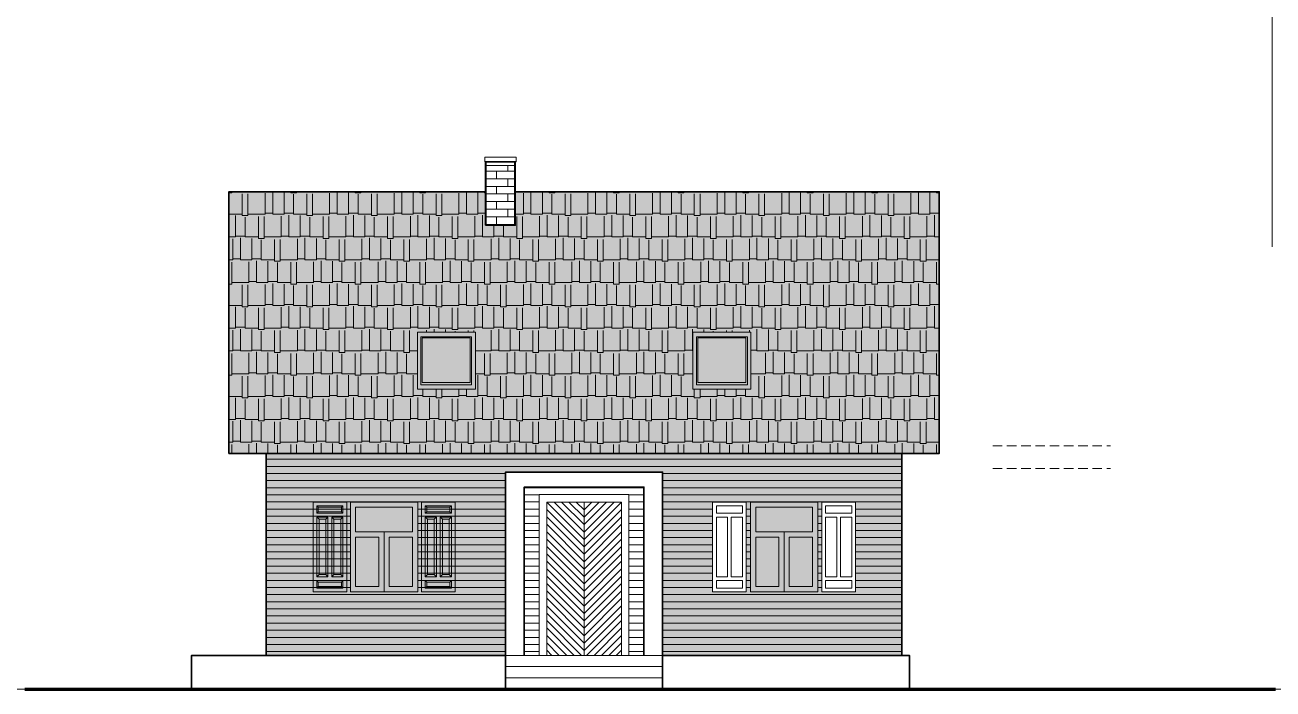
# Model space of a CAD drawing. Header units: millimetres. Extents: x -2481 to 9238, y -476 to 10647.
# Drawn here: x 727 to 2396, y 2626 to 3514 of the extents above; entities that cross this region are included whole.
import ezdxf

# ---------------------------------------------------------------- set-up
doc = ezdxf.new("R2010")
doc.units = ezdxf.units.MM
doc.linetypes.add('DASHED', pattern=[19.05, 12.7, -6.35])
for name, color, linetype, lineweight in [('A-ELEWACJA CIENKA', 11, 'Continuous', 13), ('A-meble', 254, 'Continuous', 5), ('A-pod', 6, 'DASHED', 15), ('A-RYS ELEWACJI', 30, 'Continuous', 35), ('A-wykończenie', 4, 'Continuous', 5), ('B-DACHÓWKA', 250, 'Continuous', 0), ('B-materiały', 9, 'Continuous', 0), ('B-STOLARKA OKIENNA', 32, 'Continuous', 0), ('B-SZKŁO', 153, 'Continuous', 0)]:
    doc.layers.add(name, color=color, linetype=linetype, lineweight=lineweight)
doc.layers.add('B-BIAŁY ELEM', color=7, linetype='Continuous', lineweight=0, true_color=0xf0f0f0)
doc.layers.add('new drewno jasne', color=7, linetype='Continuous', lineweight=0, true_color=0xc0802e)
doc.layers.add('bowe drewno', color=7, linetype='Continuous', true_color=0x51432a)

# ---------------------------------------------------------------- blocks, each defined once
blk = doc.blocks.new('A$C1C2F64EE')
at = {"layer": 'A-ELEWACJA CIENKA', "true_color": 0xdcad6f, "transparency": 33554602}
h = blk.add_hatch(color=43, dxfattribs=at)
h.dxf.hatch_style = 1
h.paths.add_polyline_path([(5, -15), (40, -15), (40, -5), (5, -5)])
h = blk.add_hatch(color=43, dxfattribs=at)
h.dxf.hatch_style = 1
h.paths.add_polyline_path([(5, -20), (20, -20), (20, -100), (5, -100)])
h = blk.add_hatch(color=43, dxfattribs=at)
h.dxf.hatch_style = 1
h.paths.add_polyline_path([(25, -20), (40, -20), (40, -100), (25, -100)])
h = blk.add_hatch(color=43, dxfattribs=at)
h.dxf.hatch_style = 1
h.paths.add_polyline_path([(5, -115), (40, -115), (40, -105), (5, -105)])
at = {"layer": 'new drewno jasne', "transparency": 33554648}
h = blk.add_hatch(color=256, dxfattribs=at)
h.dxf.hatch_style = 1
h.paths.add_polyline_path([(0, -120), (45, -120), (45, 0), (0, 0)])
at = {"layer": 'A-ELEWACJA CIENKA'}
blk.add_lwpolyline([(0, -120), (45, -120), (45, 0), (0, 0)], close=True, dxfattribs=at)
at = {"layer": 'B-materiały'}
for p, q in [((7, -7), (5, -5)), ((5, -15), (7, -13)), ((38, -7), (40, -5)), ((38, -13), (40, -15)), ((5, -20), (8, -23)), ((17, -23), (20, -20)), ((25, -20), (28, -23)), ((37, -23), (40, -20)), ((5, -100), (8, -97)), ((17, -97), (20, -100)), ((25, -100), (28, -97)), ((37, -97), (40, -100)), ((7, -107), (5, -105)), ((5, -115), (7, -113)), ((38, -107), (40, -105)), ((38, -113), (40, -115))]:
    blk.add_line(p, q, dxfattribs=at)
for points in [[(5, -15), (40, -15), (40, -5), (5, -5)], [(7, -13), (38, -13), (38, -7), (7, -7)], [(5, -20), (20, -20), (20, -100), (5, -100)], [(8, -23), (17, -23), (17, -97), (8, -97)], [(40, -100), (25, -100), (25, -20), (40, -20)], [(25, -20), (40, -20), (40, -100), (25, -100)], [(37, -97), (28, -97), (28, -23), (37, -23)], [(28, -23), (37, -23), (37, -97), (28, -97)], [(5, -105), (40, -105), (40, -115), (5, -115)], [(7, -113), (38, -113), (38, -107), (7, -107)]]:
    blk.add_lwpolyline(points, close=True, dxfattribs=at)

msp = doc.modelspace()

# ---------------------------------------------------------------- hatches: boundary and pattern name
at = {"layer": 'A-ELEWACJA CIENKA', "lineweight": 9}
h = msp.add_hatch(dxfattribs=at)
h.set_pattern_fill('AR-BRSTD', color=256, scale=0.15)
h.set_pattern_definition([(0, (2637.356, 5422.27), (0, 10.16127), []), (90, (2637.356, 5422.27), (-15.24, 10.16127), [10.16127, -10.16127])])
h.paths.add_polyline_path([(1381.5, 3326.49), (1343.5, 3326.49), (1343.5, 3247.77), (1382.4, 3246.63)])
at = {"layer": 'A-ELEWACJA CIENKA'}
h = msp.add_hatch(dxfattribs=at)
h.set_pattern_fill('AR-RSHKE', color=256, scale=0.1)
h.paths.add_polyline_path([(1949.4, 2941.45), (1949.4, 3291.45), (1382.4, 3291.45), (1382.4, 3246.63), (1342.4, 3246.63), (1342.4, 3291.45), (999.4, 3291.45), (999.4, 2941.45)])
h.paths.add_polyline_path([(1329.07, 3027.6), (1251.41, 3027.6), (1251.41, 3103.45), (1329.07, 3103.45)], flags=16)
h.paths.add_polyline_path([(1324.05, 3033.26), (1256.05, 3033.26), (1256.05, 3097.51), (1324.05, 3097.51)], flags=0)
h.paths.add_polyline_path([(1322.05, 3036.26), (1258.05, 3036.26), (1258.05, 3096.01), (1322.05, 3096.01)], flags=0)
h.paths.add_polyline_path([(1619.73, 3027.6), (1619.73, 3103.45), (1697.39, 3103.45), (1697.39, 3027.6)], flags=16)
h.paths.add_polyline_path([(1624.74, 3033.26), (1624.74, 3097.51), (1692.74, 3097.51), (1692.74, 3033.26)], flags=0)
h.paths.add_polyline_path([(1626.74, 3036.26), (1626.74, 3096.01), (1690.74, 3096.01), (1690.74, 3036.26)], flags=0)
at = {"layer": 'B-BIAŁY ELEM', "transparency": 33554687}
h = msp.add_hatch(color=256, dxfattribs=at)
h.dxf.hatch_style = 1
h.paths.add_polyline_path([(1786.9, 2876.45), (1696.9, 2876.45), (1696.9, 2756.45), (1741.9, 2756.45), (1741.9, 2836.45), (1703.9, 2836.45), (1703.9, 2869.45), (1779.9, 2869.45), (1779.9, 2836.45), (1741.9, 2836.45), (1741.9, 2756.45), (1786.9, 2756.45)])
h.paths.add_polyline_path([(1748.9, 2763.45), (1748.9, 2829.45), (1779.9, 2829.45), (1779.9, 2763.45)], flags=16)
h.paths.add_polyline_path([(1734.9, 2763.45), (1703.9, 2763.45), (1703.9, 2829.45), (1734.9, 2829.45)], flags=16)
h.paths.add_polyline_path([(1251.9, 2876.45), (1161.9, 2876.45), (1161.9, 2756.45), (1206.9, 2756.45), (1206.9, 2836.45), (1168.9, 2836.45), (1168.9, 2869.45), (1244.9, 2869.45), (1244.9, 2836.45), (1206.9, 2836.45), (1206.9, 2756.45), (1251.9, 2756.45)])
h.paths.add_polyline_path([(1213.9, 2763.45), (1213.9, 2829.45), (1244.9, 2829.45), (1244.9, 2763.45)], flags=16)
h.paths.add_polyline_path([(1199.9, 2763.45), (1168.9, 2763.45), (1168.9, 2829.45), (1199.9, 2829.45)], flags=16)
at = {"layer": 'B-DACHÓWKA', "transparency": 33554636}
h = msp.add_hatch(color=256, dxfattribs=at)
h.dxf.hatch_style = 1
h.paths.add_polyline_path([(1949.4, 2941.45), (1949.4, 3291.45), (1382.4, 3291.45), (1382.4, 3246.63), (1342.4, 3246.63), (1342.4, 3291.45), (999.4, 3291.45), (999.4, 2941.45)])
h.paths.add_polyline_path([(1329.07, 3027.6), (1251.41, 3027.6), (1251.41, 3103.45), (1329.07, 3103.45)], flags=16)
h.paths.add_polyline_path([(1324.05, 3033.26), (1256.05, 3033.26), (1256.05, 3097.51), (1324.05, 3097.51)], flags=0)
h.paths.add_polyline_path([(1322.05, 3036.26), (1258.05, 3036.26), (1258.05, 3096.01), (1322.05, 3096.01)], flags=0)
h.paths.add_polyline_path([(1619.73, 3103.45), (1697.39, 3103.45), (1697.39, 3027.6), (1619.73, 3027.6)], flags=16)
h.paths.add_polyline_path([(1624.74, 3097.51), (1692.74, 3097.51), (1692.74, 3033.26), (1624.74, 3033.26)], flags=0)
h.paths.add_polyline_path([(1626.74, 3096.01), (1690.74, 3096.01), (1690.74, 3036.26), (1626.74, 3036.26)], flags=0)
at = {"layer": 'B-materiały'}
h = msp.add_hatch(dxfattribs=at)
h.set_pattern_fill('ANSI31', color=256, scale=3, angle=135)
h.paths.add_polyline_path([(1049.4, 2941.45), (1049.4, 2671.45), (1369.4, 2671.45), (1369.4, 2896.45), (1369.4, 2916.45), (1389.4, 2916.45), (1579.4, 2916.45), (1579.4, 2901.45), (1579.4, 2671.45), (1899.4, 2671.45), (1899.4, 2941.45)])
h.paths.add_polyline_path([(1251.9, 2876.45), (1251.9, 2756.45), (1161.9, 2756.45), (1161.9, 2876.45)], flags=16)
h.paths.add_polyline_path([(1244.9, 2869.45), (1244.9, 2836.45), (1168.9, 2836.45), (1168.9, 2869.45)], flags=0)
h.paths.add_polyline_path([(1244.9, 2829.45), (1244.9, 2763.45), (1213.9, 2763.45), (1213.9, 2829.45)], flags=0)
h.paths.add_polyline_path([(1199.9, 2829.45), (1199.9, 2763.45), (1168.9, 2763.45), (1168.9, 2829.45)], flags=0)
h.paths.add_polyline_path([(1646.3, 2876.45), (1691.3, 2876.45), (1691.3, 2756.45), (1646.3, 2756.45)], flags=16)
h.paths.add_polyline_path([(1651.3, 2871.45), (1686.3, 2871.45), (1686.3, 2861.45), (1651.3, 2861.45)], flags=0)
h.paths.add_polyline_path([(1651.3, 2856.45), (1666.3, 2856.45), (1666.3, 2776.45), (1651.3, 2776.45)], flags=0)
h.paths.add_polyline_path([(1671.3, 2856.45), (1686.3, 2856.45), (1686.3, 2776.45), (1671.3, 2776.45)], flags=0)
h.paths.add_polyline_path([(1651.3, 2771.45), (1686.3, 2771.45), (1686.3, 2761.45), (1651.3, 2761.45)], flags=0)
h.paths.add_polyline_path([(1696.9, 2876.45), (1786.9, 2876.45), (1786.9, 2756.45), (1696.9, 2756.45)], flags=16)
h.paths.add_polyline_path([(1703.9, 2869.45), (1779.9, 2869.45), (1779.9, 2836.45), (1703.9, 2836.45)], flags=0)
h.paths.add_polyline_path([(1703.9, 2829.45), (1734.9, 2829.45), (1734.9, 2763.45), (1703.9, 2763.45)], flags=0)
h.paths.add_polyline_path([(1748.9, 2829.45), (1779.9, 2829.45), (1779.9, 2763.45), (1748.9, 2763.45)], flags=0)
h.paths.add_polyline_path([(1792.49, 2876.45), (1837.49, 2876.45), (1837.49, 2756.45), (1792.49, 2756.45)], flags=16)
h.paths.add_polyline_path([(1797.49, 2871.45), (1832.49, 2871.45), (1832.49, 2861.45), (1797.49, 2861.45)], flags=0)
h.paths.add_polyline_path([(1797.49, 2856.45), (1812.49, 2856.45), (1812.49, 2776.45), (1797.49, 2776.45)], flags=0)
h.paths.add_polyline_path([(1797.49, 2771.45), (1832.49, 2771.45), (1832.49, 2761.45), (1797.49, 2761.45)], flags=0)
h.paths.add_polyline_path([(1817.49, 2856.45), (1832.49, 2856.45), (1832.49, 2776.45), (1817.49, 2776.45)], flags=0)
h = msp.add_hatch(dxfattribs=at)
h.set_pattern_fill('ANSI31', color=256, scale=3, angle=135)
h.paths.add_polyline_path([(1414.4, 2871.45), (1414.4, 2886.45), (1534.4, 2886.45), (1534.4, 2671.45), (1554.4, 2671.45), (1554.4, 2896.45), (1394.4, 2896.45), (1394.4, 2671.45), (1414.4, 2671.45)])
at = {"layer": 'B-STOLARKA OKIENNA', "transparency": 33554628}
h = msp.add_hatch(color=7, dxfattribs=at)
h.dxf.hatch_style = 1
h.paths.add_polyline_path([(1329.07, 3103.45), (1251.41, 3103.45), (1251.41, 3027.6), (1329.07, 3027.6)])
h.paths.add_polyline_path([(1324.05, 3033.26), (1256.05, 3033.26), (1256.05, 3097.51), (1324.05, 3097.51)], flags=16)
h.paths.add_polyline_path([(1322.05, 3036.26), (1258.05, 3036.26), (1258.05, 3096.01), (1322.05, 3096.01)], flags=0)
h = msp.add_hatch(color=256, dxfattribs=at)
h.dxf.hatch_style = 1
h.paths.add_polyline_path([(1324.05, 3033.26), (1324.05, 3097.51), (1256.05, 3097.51), (1256.05, 3033.26)])
h.paths.add_polyline_path([(1258.05, 3036.26), (1258.05, 3096.01), (1322.05, 3096.01), (1322.05, 3036.26)], flags=16)
h = msp.add_hatch(color=7, dxfattribs=at)
h.dxf.hatch_style = 1
h.paths.add_polyline_path([(1324.05, 3033.26), (1324.05, 3097.51), (1256.05, 3097.51), (1256.05, 3033.26)])
h.paths.add_polyline_path([(1258.05, 3036.26), (1258.05, 3096.01), (1322.05, 3096.01), (1322.05, 3036.26)], flags=16)
h = msp.add_hatch(color=7, dxfattribs=at)
h.dxf.hatch_style = 1
h.paths.add_polyline_path([(1697.39, 3103.45), (1619.73, 3103.45), (1619.73, 3027.6), (1697.39, 3027.6)])
h.paths.add_polyline_path([(1692.37, 3033.26), (1624.37, 3033.26), (1624.37, 3097.51), (1692.37, 3097.51)], flags=16)
h.paths.add_polyline_path([(1690.37, 3036.26), (1626.37, 3036.26), (1626.37, 3096.01), (1690.37, 3096.01)], flags=0)
h = msp.add_hatch(color=7, dxfattribs=at)
h.dxf.hatch_style = 1
h.paths.add_polyline_path([(1692.37, 3033.26), (1692.37, 3097.51), (1624.37, 3097.51), (1624.37, 3033.26)])
h.paths.add_polyline_path([(1626.37, 3036.26), (1626.37, 3096.01), (1690.37, 3096.01), (1690.37, 3036.26)], flags=16)
at = {"layer": 'B-SZKŁO', "transparency": 33554544}
h = msp.add_hatch(color=256, dxfattribs=at)
h.dxf.hatch_style = 1
h.paths.add_polyline_path([(1322.05, 3036.04), (1258.41, 3036.26), (1258.41, 3096.44), (1322.05, 3096.23)])
h = msp.add_hatch(color=256, dxfattribs=at)
h.dxf.hatch_style = 1
h.paths.add_polyline_path([(1690.37, 3036.04), (1626.73, 3036.26), (1626.73, 3096.44), (1690.37, 3096.23)])
h = msp.add_hatch(color=256, dxfattribs=at)
h.dxf.hatch_style = 1
h.paths.add_polyline_path([(1244.9, 2763.45), (1168.9, 2763.45), (1169.25, 2869.88), (1244.9, 2869.45)])
h = msp.add_hatch(color=256, dxfattribs=at)
h.dxf.hatch_style = 1
h.paths.add_polyline_path([(1779.9, 2763.45), (1703.9, 2763.45), (1704.25, 2869.88), (1779.9, 2869.45)])
at = {"layer": 'bowe drewno'}
h = msp.add_hatch(color=256, dxfattribs=at)
h.dxf.hatch_style = 1
h.paths.add_polyline_path([(1899.4, 2671.45), (1899.4, 2941.45), (1049.4, 2941.45), (1049.4, 2671.45), (1369.4, 2671.45), (1369.4, 2896.45), (1369.4, 2916.45), (1389.4, 2916.45), (1579.4, 2916.45), (1579.4, 2901.45), (1579.4, 2671.45)])
h.paths.add_polyline_path([(1646.3, 2756.45), (1646.3, 2876.45), (1691.3, 2876.45), (1691.3, 2756.45)], flags=16)
h.paths.add_polyline_path([(1651.3, 2761.45), (1651.3, 2771.45), (1686.3, 2771.45), (1686.3, 2761.45)], flags=0)
h.paths.add_polyline_path([(1651.3, 2776.45), (1651.3, 2856.45), (1666.3, 2856.45), (1666.3, 2776.45)], flags=0)
h.paths.add_polyline_path([(1671.3, 2776.45), (1671.3, 2856.45), (1686.3, 2856.45), (1686.3, 2776.45)], flags=0)
h.paths.add_polyline_path([(1696.9, 2756.45), (1696.9, 2876.45), (1786.9, 2876.45), (1786.9, 2756.45)], flags=16)
h.paths.add_polyline_path([(1703.9, 2763.45), (1703.9, 2829.45), (1734.9, 2829.45), (1734.9, 2763.45)], flags=0)
h.paths.add_polyline_path([(1703.9, 2836.45), (1703.9, 2869.45), (1779.9, 2869.45), (1779.9, 2836.45)], flags=0)
h.paths.add_polyline_path([(1748.9, 2763.45), (1748.9, 2829.45), (1779.9, 2829.45), (1779.9, 2763.45)], flags=0)
h.paths.add_polyline_path([(1651.3, 2861.45), (1651.3, 2871.45), (1686.3, 2871.45), (1686.3, 2861.45)], flags=0)
h.paths.add_polyline_path([(1792.49, 2756.45), (1792.49, 2876.45), (1837.49, 2876.45), (1837.49, 2756.45)], flags=16)
h.paths.add_polyline_path([(1797.49, 2761.45), (1797.49, 2771.45), (1832.49, 2771.45), (1832.49, 2761.45)], flags=0)
h.paths.add_polyline_path([(1797.49, 2776.45), (1797.49, 2856.45), (1812.49, 2856.45), (1812.49, 2776.45)], flags=0)
h.paths.add_polyline_path([(1817.49, 2776.45), (1817.49, 2856.45), (1832.49, 2856.45), (1832.49, 2776.45)], flags=0)
h.paths.add_polyline_path([(1797.49, 2861.45), (1797.49, 2871.45), (1832.49, 2871.45), (1832.49, 2861.45)], flags=0)
h.paths.add_polyline_path([(1302.49, 2756.45), (1257.49, 2756.45), (1257.49, 2876.45), (1302.49, 2876.45)], flags=16)
h.paths.add_polyline_path([(1297.49, 2761.45), (1262.49, 2761.45), (1262.49, 2771.45), (1297.49, 2771.45)], flags=0)
h.paths.add_polyline_path([(1297.49, 2776.45), (1282.49, 2776.45), (1282.49, 2856.45), (1297.49, 2856.45)], flags=0)
h.paths.add_polyline_path([(1277.49, 2776.45), (1262.49, 2776.45), (1262.49, 2856.45), (1277.49, 2856.45)], flags=0)
h.paths.add_polyline_path([(1297.49, 2861.45), (1262.49, 2861.45), (1262.49, 2871.45), (1297.49, 2871.45)], flags=0)
h.paths.add_polyline_path([(1251.9, 2756.45), (1161.9, 2756.45), (1161.9, 2876.45), (1251.9, 2876.45)], flags=16)
h.paths.add_polyline_path([(1244.9, 2763.45), (1213.9, 2763.45), (1213.9, 2829.45), (1244.9, 2829.45)], flags=0)
h.paths.add_polyline_path([(1244.9, 2836.45), (1168.9, 2836.45), (1168.9, 2869.45), (1244.9, 2869.45)], flags=0)
h.paths.add_polyline_path([(1199.9, 2763.45), (1168.9, 2763.45), (1168.9, 2829.45), (1199.9, 2829.45)], flags=0)
h.paths.add_polyline_path([(1156.3, 2756.45), (1111.3, 2756.45), (1111.3, 2876.45), (1156.3, 2876.45)], flags=16)
h.paths.add_polyline_path([(1151.3, 2761.45), (1116.3, 2761.45), (1116.3, 2771.45), (1151.3, 2771.45)], flags=0)
h.paths.add_polyline_path([(1151.3, 2776.45), (1136.3, 2776.45), (1136.3, 2856.45), (1151.3, 2856.45)], flags=0)
h.paths.add_polyline_path([(1151.3, 2861.45), (1116.3, 2861.45), (1116.3, 2871.45), (1151.3, 2871.45)], flags=0)
h.paths.add_polyline_path([(1131.3, 2776.45), (1116.3, 2776.45), (1116.3, 2856.45), (1131.3, 2856.45)], flags=0)

# ---------------------------------------------------------------- linework, layer by layer
at = {"layer": 'A-ELEWACJA CIENKA'}
for p, q in [((1343.5, 3331.49), (1381.5, 3331.49)), ((1343.5, 3326.49), (1381.5, 3326.49)), ((1424.4, 2876.45), (1474.4, 2876.45)), ((1168.9, 2836.45), (1244.9, 2836.45)), ((1168.9, 2829.45), (1199.9, 2829.45)), ((1199.9, 2829.45), (1199.9, 2763.45)), ((1206.9, 2836.45), (1206.9, 2756.45)), ((1213.9, 2829.45), (1244.9, 2829.45)), ((1703.9, 2836.45), (1779.9, 2836.45)), ((1703.9, 2829.45), (1734.9, 2829.45)), ((1734.9, 2829.45), (1734.9, 2763.45)), ((1741.9, 2836.45), (1741.9, 2756.45)), ((1748.9, 2829.45), (1779.9, 2829.45)), ((1369.4, 2671.45), (1579.4, 2671.45)), ((1369.4, 2656.45), (1579.4, 2656.45)), ((1369.4, 2641.45), (1579.4, 2641.45))]:
    msp.add_line(p, q, dxfattribs=at)
for points in [[(1341.5, 3331.49), (1383.45, 3331.49), (1383.45, 3337.87), (1341.5, 3337.87)], [(1251.41, 3027.6), (1329.07, 3027.6), (1329.07, 3103.45), (1251.41, 3103.45)], [(1256.05, 3097.51), (1324.05, 3097.51), (1324.05, 3033.26), (1256.05, 3033.26)], [(1258.05, 3096.01), (1322.05, 3096.01), (1322.05, 3036.26), (1258.05, 3036.26)], [(1697.39, 3027.6), (1619.73, 3027.6), (1619.73, 3103.45), (1697.39, 3103.45)], [(1692.74, 3097.51), (1624.74, 3097.51), (1624.74, 3033.26), (1692.74, 3033.26)], [(1691.3, 2756.45), (1646.3, 2756.45), (1646.3, 2876.45), (1691.3, 2876.45)], [(1686.3, 2861.45), (1651.3, 2861.45), (1651.3, 2871.45), (1686.3, 2871.45)], [(1792.49, 2756.45), (1837.49, 2756.45), (1837.49, 2876.45), (1792.49, 2876.45)], [(1797.49, 2861.45), (1832.49, 2861.45), (1832.49, 2871.45), (1797.49, 2871.45)], [(1651.3, 2776.45), (1666.3, 2776.45), (1666.3, 2856.45), (1651.3, 2856.45)], [(1686.3, 2856.45), (1671.3, 2856.45), (1671.3, 2776.45), (1686.3, 2776.45)], [(1797.49, 2856.45), (1812.49, 2856.45), (1812.49, 2776.45), (1797.49, 2776.45)], [(1832.49, 2776.45), (1817.49, 2776.45), (1817.49, 2856.45), (1832.49, 2856.45)], [(1686.3, 2771.45), (1651.3, 2771.45), (1651.3, 2761.45), (1686.3, 2761.45)], [(1797.49, 2771.45), (1832.49, 2771.45), (1832.49, 2761.45), (1797.49, 2761.45)]]:
    msp.add_lwpolyline(points, close=True, dxfattribs=at)
for points in [[(1343.5, 3246.38), (1343.5, 3331.49)], [(1381.5, 3331.49), (1381.5, 3246.63)], [(1161.9, 2876.45), (1251.9, 2876.45), (1251.9, 2756.45), (1161.9, 2756.45), (1161.9, 2876.45)], [(1414.4, 2671.45), (1414.4, 2871.45), (1414.4, 2886.45), (1534.4, 2886.45), (1534.4, 2671.45)], [(1424.4, 2671.45), (1424.4, 2871.45), (1424.4, 2876.45), (1524.4, 2876.45), (1524.4, 2671.45)], [(1786.9, 2876.45), (1696.9, 2876.45), (1696.9, 2756.45), (1786.9, 2756.45), (1786.9, 2876.45)], [(1168.9, 2836.45), (1168.9, 2869.45), (1244.9, 2869.45), (1244.9, 2836.45)], [(1244.9, 2836.45), (1244.9, 2869.45), (1168.9, 2869.45), (1168.9, 2836.45)], [(1703.9, 2836.45), (1703.9, 2869.45), (1779.9, 2869.45), (1779.9, 2836.45)], [(1779.9, 2836.45), (1779.9, 2869.45), (1703.9, 2869.45), (1703.9, 2836.45)], [(1199.9, 2763.45), (1168.9, 2763.45), (1168.9, 2829.45)], [(1168.9, 2829.45), (1168.9, 2763.45), (1199.9, 2763.45)], [(1213.9, 2829.45), (1213.9, 2763.45), (1244.9, 2763.45), (1244.9, 2829.45)], [(1244.9, 2829.45), (1244.9, 2763.45), (1213.9, 2763.45)], [(1734.9, 2763.45), (1703.9, 2763.45), (1703.9, 2829.45)], [(1703.9, 2829.45), (1703.9, 2763.45), (1734.9, 2763.45)], [(1779.9, 2829.45), (1779.9, 2763.45), (1748.9, 2763.45)], [(1748.9, 2829.45), (1748.9, 2763.45), (1779.9, 2763.45), (1779.9, 2829.45)]]:
    msp.add_lwpolyline(points, dxfattribs=at)
at = {"layer": 'A-meble'}
for p, q in [((2394.51, 3217.95), (2394.51, 4857.88)), ((1049.4, 2626.45), (1899.4, 2626.45))]:
    msp.add_line(p, q, dxfattribs=at)
msp.add_xline((2399.25, 2626.45), (1, 0), dxfattribs=at)
at = {"layer": 'A-pod'}
for p, q in [((2020.93, 2951.45), (2178.58, 2951.45)), ((2020.93, 2921.45), (2178.58, 2921.45))]:
    msp.add_line(p, q, dxfattribs=at)
at = {"layer": 'A-RYS ELEWACJI'}
for p, q in [((1049.4, 2671.45), (1049.4, 2941.45)), ((1899.4, 2671.45), (1899.4, 2941.45)), ((1579.4, 2626.45), (1579.4, 2901.45)), ((1039.4, 2671.45), (1369.4, 2671.45)), ((1579.4, 2671.45), (1899.4, 2671.45))]:
    msp.add_line(p, q, dxfattribs=at)
msp.add_lwpolyline([(1342.4, 3246.63), (1382.4, 3246.63), (1382.4, 3291.45), (1382.4, 3331.45), (1342.4, 3331.45)], close=True, dxfattribs=at)
for points in [[(1382.4, 3291.45), (1949.4, 3291.45), (1949.4, 2941.45), (999.4, 2941.45), (999.4, 3291.45), (1342.4, 3291.45)], [(1389.4, 2916.45), (1369.4, 2916.45), (1369.4, 2896.45), (1369.4, 2896.45), (1369.4, 2626.45)], [(1389.4, 2916.45), (1579.4, 2916.45), (1579.4, 2901.45)], [(1394.4, 2671.45), (1394.4, 2896.45), (1554.4, 2896.45), (1554.4, 2671.45)], [(949.4, 2626.45), (949.4, 2671.45), (1039.4, 2671.45)], [(1899.4, 2671.45), (1909.4, 2671.45), (1909.4, 2626.45)]]:
    msp.add_lwpolyline(points, dxfattribs=at)
at = {"layer": 'A-wykończenie', "lineweight": 120}
msp.add_line((726.66, 2626.45), (2399.25, 2626.45), dxfattribs=at)
at = {"layer": 'B-BIAŁY ELEM', "transparency": 33554687}
msp.add_lwpolyline([(1690.74, 3096.01), (1626.74, 3096.01), (1626.74, 3036.26), (1690.74, 3036.26)], close=True, dxfattribs=at)
at = {"layer": 'B-materiały'}
for p, q in [((1474.4, 2826.45), (1424.4, 2876.45)), ((1474.4, 2836.35), (1434.3, 2876.45)), ((1474.4, 2846.25), (1444.2, 2876.45)), ((1474.4, 2856.15), (1454.1, 2876.45)), ((1474.4, 2866.05), (1464, 2876.45)), ((1474.4, 2876.45), (1474.4, 2671.45)), ((1474.4, 2826.45), (1524.4, 2876.45)), ((1474.4, 2836.35), (1514.5, 2876.45)), ((1474.4, 2846.25), (1504.6, 2876.45)), ((1474.4, 2856.15), (1494.7, 2876.45)), ((1474.4, 2866.05), (1484.8, 2876.45)), ((1474.4, 2816.55), (1424.4, 2866.55)), ((1474.4, 2806.65), (1424.4, 2856.65)), ((1474.4, 2816.55), (1524.4, 2866.55)), ((1474.4, 2806.65), (1524.4, 2856.65)), ((1474.4, 2796.75), (1424.4, 2846.75)), ((1474.4, 2796.75), (1524.4, 2846.75)), ((1474.4, 2786.85), (1424.4, 2836.85)), ((1474.4, 2776.95), (1424.4, 2826.95)), ((1474.4, 2786.85), (1524.4, 2836.85)), ((1474.4, 2776.95), (1524.4, 2826.95)), ((1474.4, 2767.05), (1424.4, 2817.05)), ((1474.4, 2757.15), (1424.4, 2807.15)), ((1474.4, 2767.05), (1524.4, 2817.05)), ((1474.4, 2757.15), (1524.4, 2807.15)), ((1474.4, 2747.25), (1424.4, 2797.25)), ((1474.4, 2747.25), (1524.4, 2797.25)), ((1474.4, 2737.36), (1424.4, 2787.36)), ((1474.4, 2727.46), (1424.4, 2777.46)), ((1474.4, 2737.36), (1524.4, 2787.36)), ((1474.4, 2727.46), (1524.4, 2777.46)), ((1474.4, 2717.56), (1424.4, 2767.56)), ((1474.4, 2707.66), (1424.4, 2757.66)), ((1474.4, 2717.56), (1524.4, 2767.56)), ((1474.4, 2707.66), (1524.4, 2757.66)), ((1474.4, 2697.76), (1424.4, 2747.76)), ((1474.4, 2687.86), (1424.4, 2737.86)), ((1474.4, 2697.76), (1524.4, 2747.76)), ((1474.4, 2687.86), (1524.4, 2737.86)), ((1474.4, 2677.96), (1424.4, 2727.96)), ((1474.4, 2677.96), (1524.4, 2727.96)), ((1471.01, 2671.45), (1424.4, 2718.06)), ((1461.11, 2671.45), (1424.4, 2708.16)), ((1477.79, 2671.45), (1524.4, 2718.06)), ((1487.69, 2671.45), (1524.4, 2708.16)), ((1451.21, 2671.45), (1424.4, 2698.26)), ((1441.31, 2671.45), (1424.4, 2688.36)), ((1497.59, 2671.45), (1524.4, 2698.26)), ((1507.49, 2671.45), (1524.4, 2688.36)), ((1431.41, 2671.45), (1424.4, 2678.46)), ((1517.39, 2671.45), (1524.4, 2678.46))]:
    msp.add_line(p, q, dxfattribs=at)

# ---------------------------------------------------------------- block references
at = {"layer": 'A-ELEWACJA CIENKA'}
msp.add_blockref('A$C1C2F64EE', (1111.9, 2876.45), dxfattribs=at)
at = {"layer": 'A-ELEWACJA CIENKA', "xscale": -1}
msp.add_blockref('A$C1C2F64EE', (1301.9, 2876.45), dxfattribs=at)

doc.saveas('drawing.dxf')
